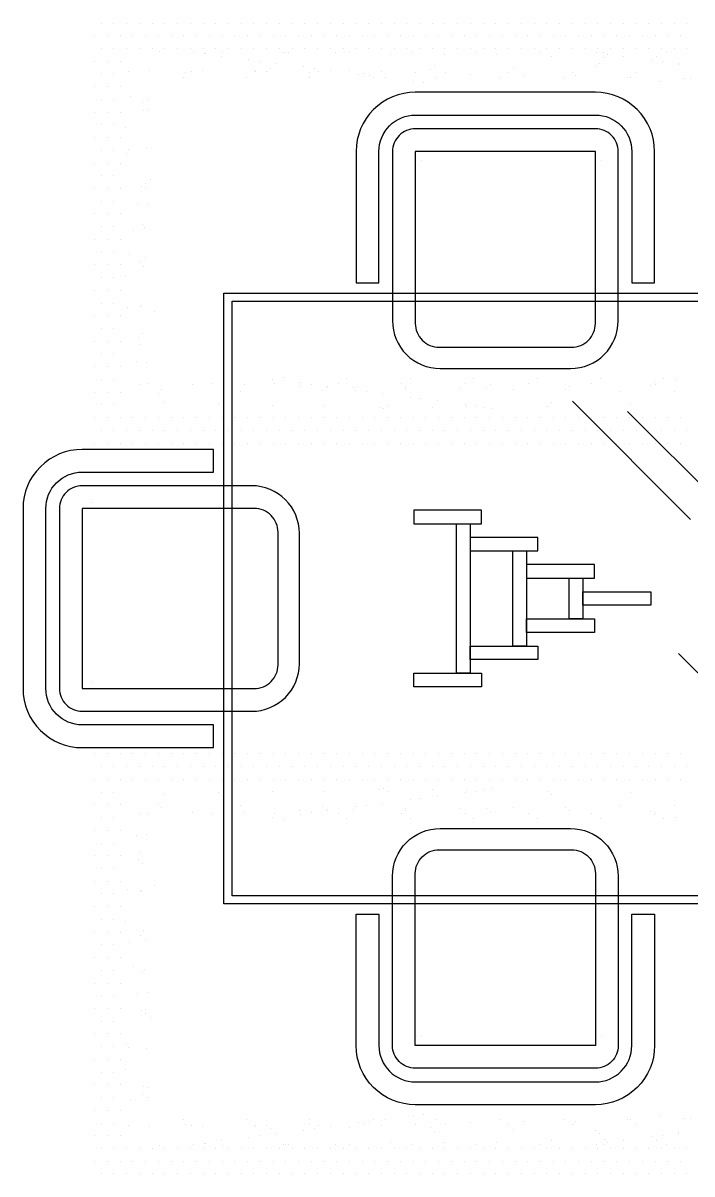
# Model space of a CAD drawing. Extents: x 11.04 to 13.43, y 43.39 to 45.08.
# Drawn here: x 11.041 to 12.026, y 43.388 to 45.083 of the extents above; entities that cross this region are included whole.
import ezdxf

# ---------------------------------------------------------------- set-up
doc = ezdxf.new("R2010")
doc.units = 0
doc.header["$LTSCALE"] = 0.5
doc.layers.get('0').update_dxf_attribs({"linetype": 'CONTINUOUS'})

# ---------------------------------------------------------------- blocks, each defined once
blk = doc.blocks.new('*X1')
at = {"color": 0}
for p, q in [((11.3359, 43.954), (11.3359, 43.954)), ((11.2484, 43.9471), (11.2484, 43.9471)), ((11.3295, 43.95), (11.3295, 43.95)), ((11.2123, 43.9193), (11.2123, 43.9193)), ((11.2248, 43.918), (11.2248, 43.918)), ((11.2402, 43.9328), (11.2402, 43.9328)), ((11.2457, 43.9277), (11.2457, 43.9277)), ((11.2908, 43.9203), (11.2908, 43.9203)), ((11.3183, 43.9182), (11.3183, 43.9182)), ((11.2076, 43.8858), (11.2076, 43.8858)), ((11.2232, 43.8879), (11.2232, 43.8879)), ((11.2115, 43.8501), (11.2115, 43.8501)), ((11.2142, 43.8615), (11.2142, 43.8615)), ((11.217, 43.845), (11.217, 43.845)), ((11.1945, 43.8064), (11.1945, 43.8064)), ((11.2138, 43.8057), (11.2138, 43.8057)), ((11.216, 43.8037), (11.216, 43.8037)), ((11.2353, 43.8118), (11.2353, 43.8118)), ((11.1925, 43.7596), (11.1925, 43.7596)), ((11.2144, 43.7384), (11.2144, 43.7384)), ((11.2179, 43.7459), (11.2179, 43.7459)), ((11.2222, 43.7324), (11.2222, 43.7324)), ((11.1978, 43.7292), (11.1978, 43.7292)), ((11.2041, 43.6925), (11.2041, 43.6925)), ((11.2168, 43.6845), (11.2168, 43.6845)), ((11.2198, 43.6881), (11.2198, 43.6881)), ((11.2099, 43.6531), (11.2099, 43.6531)), ((11.2255, 43.6551), (11.2255, 43.6551)), ((11.2217, 43.6303), (11.2217, 43.6303)), ((11.2156, 43.6284), (11.2156, 43.6284)), ((11.2211, 43.6233), (11.2211, 43.6233)), ((11.2283, 43.6174), (11.2283, 43.6174)), ((11.1931, 43.5801), (11.1931, 43.5801)), ((11.1968, 43.5737), (11.1968, 43.5737)), ((11.2236, 43.5725), (11.2236, 43.5725)), ((11.1924, 43.5407), (11.1924, 43.5407)), ((11.2185, 43.5167), (11.2185, 43.5167)), ((11.2255, 43.5147), (11.2255, 43.5147)), ((11.2, 43.4964), (11.2, 43.4964)), ((11.2173, 43.505), (11.2173, 43.505)), ((11.2244, 43.4996), (11.2244, 43.4996)), ((11.2768, 43.4671), (11.2768, 43.4671)), ((11.28, 43.4604), (11.28, 43.4604)), ((11.2894, 43.4591), (11.2894, 43.4591)), ((11.3702, 43.4673), (11.3702, 43.4673)), ((11.3829, 43.4593), (11.3829, 43.4593)), ((11.4001, 43.4594), (11.4001, 43.4594)), ((11.4636, 43.4675), (11.4636, 43.4675)), ((11.4637, 43.4605), (11.4637, 43.4605)), ((11.4763, 43.4594), (11.4763, 43.4594)), ((11.5351, 43.4629), (11.5351, 43.4629)), ((11.5422, 43.4615), (11.5422, 43.4615)), ((11.5507, 43.4649), (11.5507, 43.4649)), ((11.5571, 43.4677), (11.5571, 43.4677)), ((11.5697, 43.4596), (11.5697, 43.4596)), ((11.5751, 43.4681), (11.5751, 43.4681)), ((11.6158, 43.4735), (11.6158, 43.4735)), ((11.619, 43.4611), (11.619, 43.4611)), ((11.6315, 43.4755), (11.6315, 43.4755)), ((11.6505, 43.4678), (11.6505, 43.4678)), ((11.6631, 43.4598), (11.6631, 43.4598)), ((11.7, 43.464), (11.7, 43.464)), ((11.7439, 43.468), (11.7439, 43.468)), ((11.7566, 43.4599), (11.7566, 43.4599)), ((11.7785, 43.465), (11.7785, 43.465)), ((11.8373, 43.4682), (11.8373, 43.4682)), ((11.85, 43.4601), (11.85, 43.4601)), ((11.8553, 43.4646), (11.8553, 43.4646)), ((11.9308, 43.4683), (11.9308, 43.4683)), ((11.9363, 43.4676), (11.9363, 43.4676)), ((11.9434, 43.4603), (11.9434, 43.4603)), ((11.9795, 43.4733), (11.9795, 43.4733)), ((12.0148, 43.4686), (12.0148, 43.4686)), ((12.0242, 43.4685), (12.0242, 43.4685)), ((11.196, 43.4589), (11.196, 43.4589)), ((11.2274, 43.4569), (11.2274, 43.4569)), ((11.3059, 43.4579), (11.3059, 43.4579)), ((11.3827, 43.4575), (11.3827, 43.4575)), ((11.3892, 43.4437), (11.3892, 43.4437)), ((11.4056, 43.4543), (11.4056, 43.4543)), ((11.4136, 43.4469), (11.4136, 43.4469)), ((11.4543, 43.4522), (11.4543, 43.4522)), ((11.47, 43.4543), (11.47, 43.4543)), ((11.4943, 43.4575), (11.4943, 43.4575)), ((11.5219, 43.4567), (11.5219, 43.4567)), ((11.6419, 43.4557), (11.6419, 43.4557)), ((11.6474, 43.4506), (11.6474, 43.4506)), ((11.7637, 43.453), (11.7637, 43.453)), ((11.8838, 43.452), (11.8838, 43.452)), ((11.8893, 43.4469), (11.8893, 43.4469)), ((11.9821, 43.444), (11.9821, 43.444)), ((12.0056, 43.4493), (12.0056, 43.4493)), ((12.0065, 43.4473), (12.0065, 43.4473)), ((11.2416, 43.4299), (11.2416, 43.4299)), ((11.2928, 43.431), (11.2928, 43.431)), ((11.3084, 43.433), (11.3084, 43.433)), ((11.3099, 43.433), (11.3099, 43.433)), ((11.3328, 43.4362), (11.3328, 43.4362)), ((11.335, 43.4301), (11.335, 43.4301)), ((11.3736, 43.4416), (11.3736, 43.4416)), ((11.425, 43.4308), (11.425, 43.4308)), ((11.4284, 43.4302), (11.4284, 43.4302)), ((11.4317, 43.4304), (11.4317, 43.4304)), ((11.5017, 43.4304), (11.5017, 43.4304)), ((11.5218, 43.4304), (11.5218, 43.4304)), ((11.5828, 43.4333), (11.5828, 43.4333)), ((11.6153, 43.4306), (11.6153, 43.4306)), ((11.6613, 43.4343), (11.6613, 43.4343)), ((11.7087, 43.4307), (11.7087, 43.4307)), ((11.738, 43.434), (11.738, 43.434)), ((11.8021, 43.4309), (11.8021, 43.4309)), ((11.8191, 43.4369), (11.8191, 43.4369)), ((11.8858, 43.4314), (11.8858, 43.4314)), ((11.8955, 43.4311), (11.8955, 43.4311)), ((11.8976, 43.4379), (11.8976, 43.4379)), ((11.9014, 43.4334), (11.9014, 43.4334)), ((11.9258, 43.4366), (11.9258, 43.4366)), ((11.9665, 43.442), (11.9665, 43.442)), ((11.9743, 43.4375), (11.9743, 43.4375)), ((11.989, 43.4313), (11.989, 43.4313))]:
    blk.add_line(p, q, dxfattribs=at)
blk = doc.blocks.new('*X0')
at = {"color": 0}
for p, q in [((11.146875, 44.00625), (11.146875, 44.00625)), ((11.165625, 44.00625), (11.165625, 44.00625)), ((11.184375, 44.00625), (11.184375, 44.00625)), ((11.203125, 44.00625), (11.203125, 44.00625)), ((11.221875, 44.00625), (11.221875, 44.00625)), ((11.240625, 44.00625), (11.240625, 44.00625)), ((11.259375, 44.00625), (11.259375, 44.00625)), ((11.278125, 44.00625), (11.278125, 44.00625)), ((11.296875, 44.00625), (11.296875, 44.00625)), ((11.315625, 44.00625), (11.315625, 44.00625)), ((11.334375, 44.00625), (11.334375, 44.00625)), ((11.353125, 44.00625), (11.353125, 44.00625)), ((11.371875, 44.00625), (11.371875, 44.00625)), ((11.390625, 44.00625), (11.390625, 44.00625)), ((11.409375, 44.00625), (11.409375, 44.00625)), ((11.428125, 44.00625), (11.428125, 44.00625)), ((11.446875, 44.00625), (11.446875, 44.00625)), ((11.465625, 44.00625), (11.465625, 44.00625)), ((11.484375, 44.00625), (11.484375, 44.00625)), ((11.503125, 44.00625), (11.503125, 44.00625)), ((11.521875, 44.00625), (11.521875, 44.00625)), ((11.540625, 44.00625), (11.540625, 44.00625)), ((11.559375, 44.00625), (11.559375, 44.00625)), ((11.578125, 44.00625), (11.578125, 44.00625)), ((11.596875, 44.00625), (11.596875, 44.00625)), ((11.615625, 44.00625), (11.615625, 44.00625)), ((11.634375, 44.00625), (11.634375, 44.00625)), ((11.653125, 44.00625), (11.653125, 44.00625)), ((11.671875, 44.00625), (11.671875, 44.00625)), ((11.690625, 44.00625), (11.690625, 44.00625)), ((11.709375, 44.00625), (11.709375, 44.00625)), ((11.728125, 44.00625), (11.728125, 44.00625)), ((11.746875, 44.00625), (11.746875, 44.00625)), ((11.765625, 44.00625), (11.765625, 44.00625)), ((11.784375, 44.00625), (11.784375, 44.00625)), ((11.803125, 44.00625), (11.803125, 44.00625)), ((11.821875, 44.00625), (11.821875, 44.00625)), ((11.840625, 44.00625), (11.840625, 44.00625)), ((11.859375, 44.00625), (11.859375, 44.00625)), ((11.878125, 44.00625), (11.878125, 44.00625)), ((11.896875, 44.00625), (11.896875, 44.00625)), ((11.915625, 44.00625), (11.915625, 44.00625)), ((11.934375, 44.00625), (11.934375, 44.00625)), ((11.953125, 44.00625), (11.953125, 44.00625)), ((11.971875, 44.00625), (11.971875, 44.00625)), ((11.990625, 44.00625), (11.990625, 44.00625)), ((12.009375, 44.00625), (12.009375, 44.00625)), ((11.15625, 43.9875), (11.15625, 43.9875)), ((11.175, 43.9875), (11.175, 43.9875)), ((11.19375, 43.9875), (11.19375, 43.9875)), ((11.2125, 43.9875), (11.2125, 43.9875)), ((11.23125, 43.9875), (11.23125, 43.9875)), ((11.25, 43.9875), (11.25, 43.9875)), ((11.26875, 43.9875), (11.26875, 43.9875)), ((11.2875, 43.9875), (11.2875, 43.9875)), ((11.30625, 43.9875), (11.30625, 43.9875)), ((11.325, 43.9875), (11.325, 43.9875)), ((11.34375, 43.9875), (11.34375, 43.9875)), ((11.3625, 43.9875), (11.3625, 43.9875)), ((11.38125, 43.9875), (11.38125, 43.9875)), ((11.4, 43.9875), (11.4, 43.9875)), ((11.41875, 43.9875), (11.41875, 43.9875)), ((11.4375, 43.9875), (11.4375, 43.9875)), ((11.45625, 43.9875), (11.45625, 43.9875)), ((11.475, 43.9875), (11.475, 43.9875)), ((11.49375, 43.9875), (11.49375, 43.9875)), ((11.5125, 43.9875), (11.5125, 43.9875)), ((11.53125, 43.9875), (11.53125, 43.9875)), ((11.55, 43.9875), (11.55, 43.9875)), ((11.56875, 43.9875), (11.56875, 43.9875)), ((11.5875, 43.9875), (11.5875, 43.9875)), ((11.60625, 43.9875), (11.60625, 43.9875)), ((11.625, 43.9875), (11.625, 43.9875)), ((11.64375, 43.9875), (11.64375, 43.9875)), ((11.6625, 43.9875), (11.6625, 43.9875)), ((11.68125, 43.9875), (11.68125, 43.9875)), ((11.7, 43.9875), (11.7, 43.9875)), ((11.71875, 43.9875), (11.71875, 43.9875)), ((11.7375, 43.9875), (11.7375, 43.9875)), ((11.75625, 43.9875), (11.75625, 43.9875)), ((11.775, 43.9875), (11.775, 43.9875)), ((11.79375, 43.9875), (11.79375, 43.9875)), ((11.8125, 43.9875), (11.8125, 43.9875)), ((11.83125, 43.9875), (11.83125, 43.9875)), ((11.85, 43.9875), (11.85, 43.9875)), ((11.86875, 43.9875), (11.86875, 43.9875)), ((11.8875, 43.9875), (11.8875, 43.9875)), ((11.90625, 43.9875), (11.90625, 43.9875)), ((11.925, 43.9875), (11.925, 43.9875)), ((11.94375, 43.9875), (11.94375, 43.9875)), ((11.9625, 43.9875), (11.9625, 43.9875)), ((11.98125, 43.9875), (11.98125, 43.9875)), ((12, 43.9875), (12, 43.9875)), ((12.01875, 43.9875), (12.01875, 43.9875)), ((11.146875, 43.96875), (11.146875, 43.96875)), ((11.165625, 43.96875), (11.165625, 43.96875)), ((11.184375, 43.96875), (11.184375, 43.96875)), ((11.203125, 43.96875), (11.203125, 43.96875)), ((11.221875, 43.96875), (11.221875, 43.96875)), ((11.240625, 43.96875), (11.240625, 43.96875)), ((11.259375, 43.96875), (11.259375, 43.96875)), ((11.278125, 43.96875), (11.278125, 43.96875)), ((11.296875, 43.96875), (11.296875, 43.96875)), ((11.315625, 43.96875), (11.315625, 43.96875)), ((11.334375, 43.96875), (11.334375, 43.96875)), ((11.353125, 43.96875), (11.353125, 43.96875)), ((11.371875, 43.96875), (11.371875, 43.96875)), ((11.390625, 43.96875), (11.390625, 43.96875)), ((11.409375, 43.96875), (11.409375, 43.96875)), ((11.428125, 43.96875), (11.428125, 43.96875)), ((11.446875, 43.96875), (11.446875, 43.96875)), ((11.465625, 43.96875), (11.465625, 43.96875)), ((11.484375, 43.96875), (11.484375, 43.96875)), ((11.503125, 43.96875), (11.503125, 43.96875)), ((11.521875, 43.96875), (11.521875, 43.96875)), ((11.540625, 43.96875), (11.540625, 43.96875)), ((11.559375, 43.96875), (11.559375, 43.96875)), ((11.578125, 43.96875), (11.578125, 43.96875)), ((11.596875, 43.96875), (11.596875, 43.96875)), ((11.615625, 43.96875), (11.615625, 43.96875)), ((11.634375, 43.96875), (11.634375, 43.96875)), ((11.653125, 43.96875), (11.653125, 43.96875)), ((11.671875, 43.96875), (11.671875, 43.96875)), ((11.690625, 43.96875), (11.690625, 43.96875)), ((11.709375, 43.96875), (11.709375, 43.96875)), ((11.728125, 43.96875), (11.728125, 43.96875)), ((11.746875, 43.96875), (11.746875, 43.96875)), ((11.765625, 43.96875), (11.765625, 43.96875)), ((11.784375, 43.96875), (11.784375, 43.96875)), ((11.803125, 43.96875), (11.803125, 43.96875)), ((11.821875, 43.96875), (11.821875, 43.96875)), ((11.840625, 43.96875), (11.840625, 43.96875)), ((11.859375, 43.96875), (11.859375, 43.96875)), ((11.878125, 43.96875), (11.878125, 43.96875)), ((11.896875, 43.96875), (11.896875, 43.96875)), ((11.915625, 43.96875), (11.915625, 43.96875)), ((11.934375, 43.96875), (11.934375, 43.96875)), ((11.953125, 43.96875), (11.953125, 43.96875)), ((11.971875, 43.96875), (11.971875, 43.96875)), ((11.990625, 43.96875), (11.990625, 43.96875)), ((12.009375, 43.96875), (12.009375, 43.96875)), ((11.15625, 43.95), (11.15625, 43.95)), ((11.175, 43.95), (11.175, 43.95)), ((11.146875, 43.93125), (11.146875, 43.93125)), ((11.165625, 43.93125), (11.165625, 43.93125)), ((11.184375, 43.93125), (11.184375, 43.93125)), ((11.15625, 43.9125), (11.15625, 43.9125)), ((11.175, 43.9125), (11.175, 43.9125)), ((11.146875, 43.89375), (11.146875, 43.89375)), ((11.165625, 43.89375), (11.165625, 43.89375)), ((11.184375, 43.89375), (11.184375, 43.89375)), ((11.15625, 43.875), (11.15625, 43.875)), ((11.175, 43.875), (11.175, 43.875)), ((11.146875, 43.85625), (11.146875, 43.85625)), ((11.165625, 43.85625), (11.165625, 43.85625)), ((11.184375, 43.85625), (11.184375, 43.85625)), ((11.15625, 43.8375), (11.15625, 43.8375)), ((11.175, 43.8375), (11.175, 43.8375)), ((11.146875, 43.81875), (11.146875, 43.81875)), ((11.165625, 43.81875), (11.165625, 43.81875)), ((11.184375, 43.81875), (11.184375, 43.81875)), ((11.15625, 43.8), (11.15625, 43.8)), ((11.175, 43.8), (11.175, 43.8)), ((11.146875, 43.78125), (11.146875, 43.78125)), ((11.165625, 43.78125), (11.165625, 43.78125)), ((11.184375, 43.78125), (11.184375, 43.78125)), ((11.15625, 43.7625), (11.15625, 43.7625)), ((11.175, 43.7625), (11.175, 43.7625)), ((11.146875, 43.74375), (11.146875, 43.74375)), ((11.165625, 43.74375), (11.165625, 43.74375)), ((11.184375, 43.74375), (11.184375, 43.74375)), ((11.15625, 43.725), (11.15625, 43.725)), ((11.175, 43.725), (11.175, 43.725)), ((11.146875, 43.70625), (11.146875, 43.70625)), ((11.165625, 43.70625), (11.165625, 43.70625)), ((11.184375, 43.70625), (11.184375, 43.70625)), ((11.15625, 43.6875), (11.15625, 43.6875)), ((11.175, 43.6875), (11.175, 43.6875)), ((11.146875, 43.66875), (11.146875, 43.66875)), ((11.165625, 43.66875), (11.165625, 43.66875)), ((11.184375, 43.66875), (11.184375, 43.66875)), ((11.15625, 43.65), (11.15625, 43.65)), ((11.175, 43.65), (11.175, 43.65)), ((11.146875, 43.63125), (11.146875, 43.63125)), ((11.165625, 43.63125), (11.165625, 43.63125)), ((11.184375, 43.63125), (11.184375, 43.63125)), ((11.15625, 43.6125), (11.15625, 43.6125)), ((11.175, 43.6125), (11.175, 43.6125)), ((11.146875, 43.59375), (11.146875, 43.59375)), ((11.165625, 43.59375), (11.165625, 43.59375)), ((11.184375, 43.59375), (11.184375, 43.59375)), ((11.15625, 43.575), (11.15625, 43.575)), ((11.175, 43.575), (11.175, 43.575)), ((11.146875, 43.55625), (11.146875, 43.55625)), ((11.165625, 43.55625), (11.165625, 43.55625)), ((11.184375, 43.55625), (11.184375, 43.55625)), ((11.15625, 43.5375), (11.15625, 43.5375)), ((11.175, 43.5375), (11.175, 43.5375)), ((11.146875, 43.51875), (11.146875, 43.51875)), ((11.165625, 43.51875), (11.165625, 43.51875)), ((11.184375, 43.51875), (11.184375, 43.51875)), ((11.15625, 43.5), (11.15625, 43.5)), ((11.175, 43.5), (11.175, 43.5)), ((11.146875, 43.48125), (11.146875, 43.48125)), ((11.165625, 43.48125), (11.165625, 43.48125)), ((11.184375, 43.48125), (11.184375, 43.48125)), ((11.15625, 43.4625), (11.15625, 43.4625)), ((11.175, 43.4625), (11.175, 43.4625)), ((11.146875, 43.44375), (11.146875, 43.44375)), ((11.165625, 43.44375), (11.165625, 43.44375)), ((11.184375, 43.44375), (11.184375, 43.44375)), ((11.15625, 43.425), (11.15625, 43.425)), ((11.175, 43.425), (11.175, 43.425)), ((11.19375, 43.425), (11.19375, 43.425)), ((11.2125, 43.425), (11.2125, 43.425)), ((11.23125, 43.425), (11.23125, 43.425)), ((11.25, 43.425), (11.25, 43.425)), ((11.26875, 43.425), (11.26875, 43.425)), ((11.2875, 43.425), (11.2875, 43.425)), ((11.30625, 43.425), (11.30625, 43.425)), ((11.325, 43.425), (11.325, 43.425)), ((11.34375, 43.425), (11.34375, 43.425)), ((11.3625, 43.425), (11.3625, 43.425)), ((11.38125, 43.425), (11.38125, 43.425)), ((11.4, 43.425), (11.4, 43.425)), ((11.41875, 43.425), (11.41875, 43.425)), ((11.4375, 43.425), (11.4375, 43.425)), ((11.45625, 43.425), (11.45625, 43.425)), ((11.475, 43.425), (11.475, 43.425)), ((11.49375, 43.425), (11.49375, 43.425)), ((11.5125, 43.425), (11.5125, 43.425)), ((11.53125, 43.425), (11.53125, 43.425)), ((11.55, 43.425), (11.55, 43.425)), ((11.56875, 43.425), (11.56875, 43.425)), ((11.5875, 43.425), (11.5875, 43.425)), ((11.60625, 43.425), (11.60625, 43.425)), ((11.625, 43.425), (11.625, 43.425)), ((11.64375, 43.425), (11.64375, 43.425)), ((11.6625, 43.425), (11.6625, 43.425)), ((11.68125, 43.425), (11.68125, 43.425)), ((11.7, 43.425), (11.7, 43.425)), ((11.71875, 43.425), (11.71875, 43.425)), ((11.7375, 43.425), (11.7375, 43.425)), ((11.75625, 43.425), (11.75625, 43.425)), ((11.775, 43.425), (11.775, 43.425)), ((11.79375, 43.425), (11.79375, 43.425)), ((11.8125, 43.425), (11.8125, 43.425)), ((11.83125, 43.425), (11.83125, 43.425)), ((11.85, 43.425), (11.85, 43.425)), ((11.86875, 43.425), (11.86875, 43.425)), ((11.8875, 43.425), (11.8875, 43.425)), ((11.90625, 43.425), (11.90625, 43.425)), ((11.925, 43.425), (11.925, 43.425)), ((11.94375, 43.425), (11.94375, 43.425)), ((11.9625, 43.425), (11.9625, 43.425)), ((11.98125, 43.425), (11.98125, 43.425)), ((12, 43.425), (12, 43.425)), ((12.01875, 43.425), (12.01875, 43.425)), ((11.146875, 43.40625), (11.146875, 43.40625)), ((11.165625, 43.40625), (11.165625, 43.40625)), ((11.184375, 43.40625), (11.184375, 43.40625)), ((11.203125, 43.40625), (11.203125, 43.40625)), ((11.221875, 43.40625), (11.221875, 43.40625)), ((11.240625, 43.40625), (11.240625, 43.40625)), ((11.259375, 43.40625), (11.259375, 43.40625)), ((11.278125, 43.40625), (11.278125, 43.40625)), ((11.296875, 43.40625), (11.296875, 43.40625)), ((11.315625, 43.40625), (11.315625, 43.40625)), ((11.334375, 43.40625), (11.334375, 43.40625)), ((11.353125, 43.40625), (11.353125, 43.40625)), ((11.371875, 43.40625), (11.371875, 43.40625)), ((11.390625, 43.40625), (11.390625, 43.40625)), ((11.409375, 43.40625), (11.409375, 43.40625)), ((11.428125, 43.40625), (11.428125, 43.40625)), ((11.446875, 43.40625), (11.446875, 43.40625)), ((11.465625, 43.40625), (11.465625, 43.40625)), ((11.484375, 43.40625), (11.484375, 43.40625)), ((11.503125, 43.40625), (11.503125, 43.40625)), ((11.521875, 43.40625), (11.521875, 43.40625)), ((11.540625, 43.40625), (11.540625, 43.40625)), ((11.559375, 43.40625), (11.559375, 43.40625)), ((11.578125, 43.40625), (11.578125, 43.40625)), ((11.596875, 43.40625), (11.596875, 43.40625)), ((11.615625, 43.40625), (11.615625, 43.40625)), ((11.634375, 43.40625), (11.634375, 43.40625)), ((11.653125, 43.40625), (11.653125, 43.40625)), ((11.671875, 43.40625), (11.671875, 43.40625)), ((11.690625, 43.40625), (11.690625, 43.40625)), ((11.709375, 43.40625), (11.709375, 43.40625)), ((11.728125, 43.40625), (11.728125, 43.40625)), ((11.746875, 43.40625), (11.746875, 43.40625)), ((11.765625, 43.40625), (11.765625, 43.40625)), ((11.784375, 43.40625), (11.784375, 43.40625)), ((11.803125, 43.40625), (11.803125, 43.40625)), ((11.821875, 43.40625), (11.821875, 43.40625)), ((11.840625, 43.40625), (11.840625, 43.40625)), ((11.859375, 43.40625), (11.859375, 43.40625)), ((11.878125, 43.40625), (11.878125, 43.40625)), ((11.896875, 43.40625), (11.896875, 43.40625)), ((11.915625, 43.40625), (11.915625, 43.40625)), ((11.934375, 43.40625), (11.934375, 43.40625)), ((11.953125, 43.40625), (11.953125, 43.40625)), ((11.971875, 43.40625), (11.971875, 43.40625)), ((11.990625, 43.40625), (11.990625, 43.40625)), ((12.009375, 43.40625), (12.009375, 43.40625)), ((11.15625, 43.3875), (11.15625, 43.3875)), ((11.175, 43.3875), (11.175, 43.3875)), ((11.19375, 43.3875), (11.19375, 43.3875)), ((11.2125, 43.3875), (11.2125, 43.3875)), ((11.23125, 43.3875), (11.23125, 43.3875)), ((11.25, 43.3875), (11.25, 43.3875)), ((11.26875, 43.3875), (11.26875, 43.3875)), ((11.2875, 43.3875), (11.2875, 43.3875)), ((11.30625, 43.3875), (11.30625, 43.3875)), ((11.325, 43.3875), (11.325, 43.3875)), ((11.34375, 43.3875), (11.34375, 43.3875)), ((11.3625, 43.3875), (11.3625, 43.3875)), ((11.38125, 43.3875), (11.38125, 43.3875)), ((11.4, 43.3875), (11.4, 43.3875)), ((11.41875, 43.3875), (11.41875, 43.3875)), ((11.4375, 43.3875), (11.4375, 43.3875)), ((11.45625, 43.3875), (11.45625, 43.3875)), ((11.475, 43.3875), (11.475, 43.3875)), ((11.49375, 43.3875), (11.49375, 43.3875)), ((11.5125, 43.3875), (11.5125, 43.3875)), ((11.53125, 43.3875), (11.53125, 43.3875)), ((11.55, 43.3875), (11.55, 43.3875)), ((11.56875, 43.3875), (11.56875, 43.3875)), ((11.5875, 43.3875), (11.5875, 43.3875)), ((11.60625, 43.3875), (11.60625, 43.3875)), ((11.625, 43.3875), (11.625, 43.3875)), ((11.64375, 43.3875), (11.64375, 43.3875)), ((11.6625, 43.3875), (11.6625, 43.3875)), ((11.68125, 43.3875), (11.68125, 43.3875)), ((11.7, 43.3875), (11.7, 43.3875)), ((11.71875, 43.3875), (11.71875, 43.3875)), ((11.7375, 43.3875), (11.7375, 43.3875)), ((11.75625, 43.3875), (11.75625, 43.3875)), ((11.775, 43.3875), (11.775, 43.3875)), ((11.79375, 43.3875), (11.79375, 43.3875)), ((11.8125, 43.3875), (11.8125, 43.3875)), ((11.83125, 43.3875), (11.83125, 43.3875)), ((11.85, 43.3875), (11.85, 43.3875)), ((11.86875, 43.3875), (11.86875, 43.3875)), ((11.8875, 43.3875), (11.8875, 43.3875)), ((11.90625, 43.3875), (11.90625, 43.3875)), ((11.925, 43.3875), (11.925, 43.3875)), ((11.94375, 43.3875), (11.94375, 43.3875)), ((11.9625, 43.3875), (11.9625, 43.3875)), ((11.98125, 43.3875), (11.98125, 43.3875)), ((12, 43.3875), (12, 43.3875)), ((12.01875, 43.3875), (12.01875, 43.3875))]:
    blk.add_line(p, q, dxfattribs=at)
blk = doc.blocks.new('*X2')
at = {"color": 0}
for p, q in [((11.408, 43.951), (11.408, 43.951)), ((11.5658, 43.9536), (11.5658, 43.9536)), ((11.5722, 43.9554), (11.5722, 43.9554)), ((11.6443, 43.9546), (11.6443, 43.9546)), ((11.694, 43.9528), (11.694, 43.9528)), ((11.7078, 43.9516), (11.7078, 43.9516)), ((11.721, 43.9542), (11.721, 43.9542)), ((11.7322, 43.9549), (11.7322, 43.9549)), ((11.8141, 43.9517), (11.8141, 43.9517)), ((11.4847, 43.9507), (11.4847, 43.9507)), ((11.5778, 43.9503), (11.5778, 43.9503)), ((11.6114, 43.939), (11.6114, 43.939)), ((11.627, 43.941), (11.627, 43.941)), ((11.6514, 43.9442), (11.6514, 43.9442)), ((11.6921, 43.9496), (11.6921, 43.9496)), ((11.8196, 43.9467), (11.8196, 43.9467)), ((11.9359, 43.9491), (11.9359, 43.9491)), ((11.362, 43.9301), (11.362, 43.9301)), ((11.3675, 43.92), (11.3675, 43.92)), ((11.4117, 43.9184), (11.4117, 43.9184)), ((11.4486, 43.9229), (11.4486, 43.9229)), ((11.4499, 43.9177), (11.4499, 43.9177)), ((11.4655, 43.9197), (11.4655, 43.9197)), ((11.482, 43.9291), (11.482, 43.9291)), ((11.4876, 43.924), (11.4876, 43.924)), ((11.4899, 43.923), (11.4899, 43.923)), ((11.5051, 43.9186), (11.5051, 43.9186)), ((11.5271, 43.9239), (11.5271, 43.9239)), ((11.5306, 43.9283), (11.5306, 43.9283)), ((11.5463, 43.9304), (11.5463, 43.9304)), ((11.5706, 43.9336), (11.5706, 43.9336)), ((11.5985, 43.9187), (11.5985, 43.9187)), ((11.6038, 43.9235), (11.6038, 43.9235)), ((11.6039, 43.9264), (11.6039, 43.9264)), ((11.6849, 43.9264), (11.6849, 43.9264)), ((11.692, 43.9189), (11.692, 43.9189)), ((11.7239, 43.9254), (11.7239, 43.9254)), ((11.7294, 43.9203), (11.7294, 43.9203)), ((11.7634, 43.9274), (11.7634, 43.9274)), ((11.7854, 43.9191), (11.7854, 43.9191)), ((11.8401, 43.9271), (11.8401, 43.9271)), ((11.8457, 43.9227), (11.8457, 43.9227)), ((11.8788, 43.9192), (11.8788, 43.9192)), ((11.9212, 43.93), (11.9212, 43.93)), ((11.9658, 43.9217), (11.9658, 43.9217)), ((11.9722, 43.9194), (11.9722, 43.9194)), ((11.9997, 43.931), (11.9997, 43.931)), ((11.4091, 43.9123), (11.4091, 43.9123)), ((11.4243, 43.9103), (11.4243, 43.9103)), ((11.5178, 43.9105), (11.5178, 43.9105)), ((11.6112, 43.9107), (11.6112, 43.9107)), ((11.7046, 43.9108), (11.7046, 43.9108)), ((11.798, 43.911), (11.798, 43.911)), ((11.8915, 43.9112), (11.8915, 43.9112)), ((11.9713, 43.9166), (11.9713, 43.9166)), ((11.9849, 43.9113), (11.9849, 43.9113)), ((12.0021, 43.9127), (12.0021, 43.9127))]:
    blk.add_line(p, q, dxfattribs=at)

msp = doc.modelspace()

# ---------------------------------------------------------------- linework, layer by layer
at = {"color": 0}
for p, q in [((11.6278, 44.8808), (11.6278, 44.8808)), ((11.893, 44.8808), (11.893, 44.8808)), ((11.8502, 44.5258), (12.024, 44.3519)), ((12.318, 44.1243), (11.9313, 44.511)), ((11.1415, 44.3769), (11.1415, 44.3769)), ((12.2041, 43.9565), (12.0062, 44.1544)), ((11.1415, 44.1118), (11.1415, 44.1118)), ((11.6278, 43.5898), (11.6278, 43.5898)), ((11.893, 43.5898), (11.893, 43.5898))]:
    msp.add_line(p, q, dxfattribs=at)
for points in [[(11.9711, 44.7004), (11.9711, 44.8939, 0.414214), (11.884, 44.9811), (11.6188, 44.9811, 0.414214), (11.5317, 44.8939), (11.5317, 44.7004), (11.5652, 44.7004), (11.5652, 44.8939, -0.414214), (11.6188, 44.9475), (11.884, 44.9475, -0.414214), (11.9376, 44.8939), (11.9376, 44.7004)], [(11.3219, 44.455), (11.1284, 44.455, 0.414214), (11.0412, 44.3679), (11.0412, 44.1027, 0.414214), (11.1284, 44.0156), (11.3219, 44.0156), (11.3219, 44.0491), (11.1284, 44.0491, -0.414214), (11.0748, 44.1027), (11.0748, 44.3679, -0.414214), (11.1284, 44.4215), (11.3219, 44.4215)], [(11.9711, 43.7702), (11.9711, 43.5767, -0.414214), (11.884, 43.4896), (11.6188, 43.4896, -0.414214), (11.5317, 43.5767), (11.5317, 43.7702), (11.5652, 43.7702), (11.5652, 43.5767, 0.414214), (11.6188, 43.5231), (11.884, 43.5231, 0.414214), (11.9376, 43.5767), (11.9376, 43.7702)]]:
    msp.add_lwpolyline(points, format="xyb", close=True, dxfattribs=at)
for points in [[(11.9175, 44.6853), (11.9175, 44.8939, 0.414214), (11.884, 44.9274), (11.6188, 44.9274, 0.414214), (11.5853, 44.8939), (11.5853, 44.6853, 0.414214)], [(11.884, 44.6853), (11.884, 44.8939), (11.6188, 44.8939), (11.6188, 44.6853, 0.414214)], [(11.5853, 44.6853), (11.5853, 44.6442, 0.414214), (11.6553, 44.5742), (11.8475, 44.5742, 0.414214), (11.9175, 44.6442), (11.9175, 44.6853, 0.414214)], [(11.6188, 44.6853), (11.6188, 44.6406, 0.414214), (11.6538, 44.6056), (11.849, 44.6056, 0.414214), (11.884, 44.6406), (11.884, 44.6853)], [(11.337, 44.4014), (11.1284, 44.4014, 0.414214), (11.0949, 44.3679), (11.0949, 44.1027, 0.414214), (11.1284, 44.0692), (11.337, 44.0692, 0.414214)], [(11.337, 44.0692), (11.3781, 44.0692, 0.414214), (11.4481, 44.1392), (11.4481, 44.3314, 0.414214), (11.3781, 44.4014), (11.337, 44.4014, 0.414214)], [(11.337, 44.3679), (11.1284, 44.3679), (11.1284, 44.1027), (11.337, 44.1027, 0.414214)], [(11.337, 44.1027), (11.3817, 44.1027, 0.414214), (11.4167, 44.1377), (11.4167, 44.3329, 0.414214), (11.3817, 44.3679), (11.337, 44.3679)], [(11.5853, 43.7853), (11.5853, 43.8264, -0.414214), (11.6553, 43.8964), (11.8475, 43.8964, -0.414214), (11.9175, 43.8264), (11.9175, 43.7853, -0.414214)], [(11.6188, 43.7853), (11.6188, 43.8301, -0.414214), (11.6538, 43.8651), (11.849, 43.8651, -0.414214), (11.884, 43.8301), (11.884, 43.7853)], [(11.9175, 43.7853), (11.9175, 43.5767, -0.414214), (11.884, 43.5432), (11.6188, 43.5432, -0.414214), (11.5853, 43.5767), (11.5853, 43.7853, -0.414214)], [(11.884, 43.7853), (11.884, 43.5767), (11.6188, 43.5767), (11.6188, 43.7853, -0.414214)]]:
    msp.add_lwpolyline(points, format="xyb", dxfattribs=at)
for points in [[(11.337, 44.6853), (13.137, 44.6853), (13.137, 43.7853), (11.337, 43.7853)], [(11.3491, 44.6732), (13.1248, 44.6732), (13.1248, 43.7974), (11.3491, 43.7974)], [(11.6165, 44.3653), (11.6165, 44.3453), (11.7165, 44.3453), (11.7165, 44.3653)], [(11.6794, 44.1253), (11.6794, 44.3453), (11.6994, 44.3453), (11.6994, 44.1253)], [(11.6994, 44.3253), (11.6994, 44.3053), (11.7994, 44.3053), (11.7994, 44.3253)], [(11.7624, 44.1653), (11.7624, 44.3053), (11.7824, 44.3053), (11.7824, 44.1653)], [(11.7824, 44.2853), (11.7824, 44.2653), (11.8824, 44.2653), (11.8824, 44.2853)], [(11.8454, 44.2053), (11.8454, 44.2653), (11.8654, 44.2653), (11.8654, 44.2053)], [(11.8654, 44.2253), (11.8654, 44.2453), (11.9654, 44.2453), (11.9654, 44.2253)], [(11.7824, 44.1853), (11.7824, 44.2053), (11.8824, 44.2053), (11.8824, 44.1853)], [(11.6994, 44.1453), (11.6994, 44.1653), (11.7994, 44.1653), (11.7994, 44.1453)], [(11.6165, 44.1053), (11.6165, 44.1253), (11.7165, 44.1253), (11.7165, 44.1053)]]:
    msp.add_lwpolyline(points, close=True, dxfattribs=at)

# ---------------------------------------------------------------- block references
at = {"color": 0, "xscale": -1, "rotation": 180}
for name in ['*X0', '*X1', '*X2']:
    msp.add_blockref(name, (0, 88.4706), dxfattribs=at)
at = {"color": 0}
for name in ['*X0', '*X1', '*X2']:
    msp.add_blockref(name, (0, 0), dxfattribs=at)

doc.saveas('drawing.dxf')
